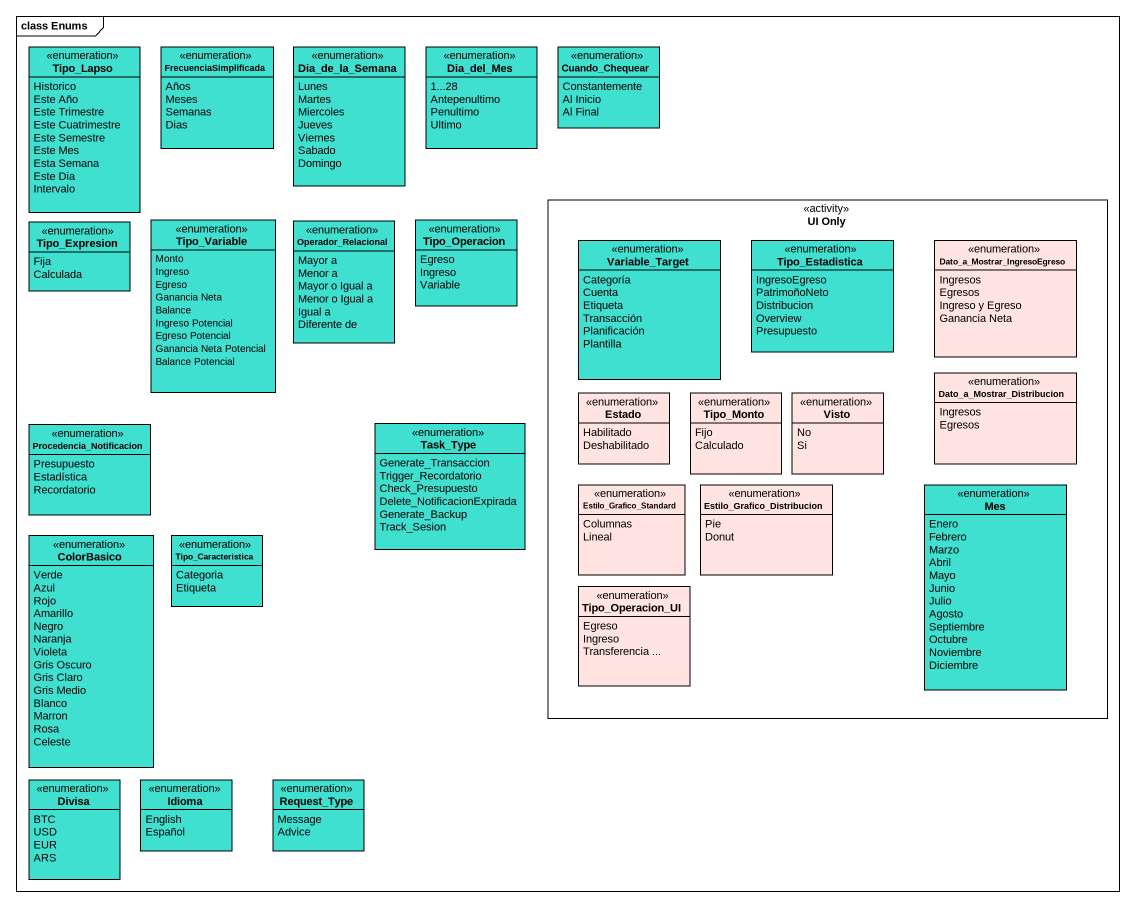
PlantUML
@startuml
mainframe class Enums
hide circle
hide empty members
enum Tipo_Lapso #40E0D0 {
  Historico
  Este Año
  Este Trimestre
  Este Cuatrimestre
  Este Semestre
  Este Mes
  Esta Semana
  Este Dia
  Intervalo
}
enum FrecuenciaSimplificada <<enumeration>> #40E0D0 {
  Años
  Meses
  Semanas
  Dias
}
enum Dia_de_la_Semana #40E0D0 {
  Lunes
  Martes
  Miercoles
  Jueves
  Viernes
  Sabado
  Domingo
}
enum Dia_del_Mes #40E0D0 {
  1...28
  Antepenultimo
  Penultimo
  Ultimo
}
enum Cuando_Chequear #40E0D0 {
  Constantemente
  Al Inicio
  Al Final
}
enum Tipo_Expresion #40E0D0 {
  Fija
  Calculada
}
enum Tipo_Variable #40E0D0 {
  Monto
  Ingreso
  Egreso
  Ganancia Neta
  Balance
  Ingreso Potencial
  Egreso Potencial
  Ganancia Neta Potencial
  Balance Potencial
}
enum Operador_Relacional #40E0D0 {
  Mayor a
  Menor a
  Mayor o Igual a
  Menor o Igual a
  Igual a
  Diferente de
}
enum Tipo_Operacion #40E0D0 {
  Egreso
  Ingreso
  Variable
}
rectangle "UI Only" as UI_Only <<activity>> {
  enum Variable_Target #40E0D0 {
    Categoría
    Cuenta
    Etiqueta
    Transacción
    Planificación
    Plantilla
  }
  enum Tipo_Estadistica #40E0D0 {
    IngresoEgreso
    PatrimoñoNeto
    Distribucion
    Overview
    Presupuesto
  }
  enum Dato_a_Mostrar_IngresoEgreso #FFE4E1 {
    Ingresos
    Egresos
    Ingreso y Egreso
    Ganancia Neta
  }
  enum Estado #FFE4E1 {
    Habilitado
    Deshabilitado
  }
  enum Tipo_Monto #FFE4E1 {
    Fijo
    Calculado
  }
  enum Visto #FFE4E1 {
    No
    Si
  }
  enum Dato_a_Mostrar_Distribucion #FFE4E1 {
    Ingresos
    Egresos
  }
  enum Estilo_Grafico_Standard #FFE4E1 {
    Columnas
    Lineal
  }
  enum Estilo_Grafico_Distribucion #FFE4E1 {
    Pie
    Donut
  }
  enum Mes #40E0D0 {
    Enero
    Febrero
    Marzo
    Abril
    Mayo
    Junio
    Julio
    Agosto
    Septiembre
    Octubre
    Noviembre
    Diciembre
  }
  enum Tipo_Operacion_UI #FFE4E1 {
    Egreso
    Ingreso
    Transferencia ...
  }
}
enum Procedencia_Notificacion #40E0D0 {
  Presupuesto
  Estadística
  Recordatorio
}
enum Task_Type #40E0D0 {
  Generate_Transaccion
  Trigger_Recordatorio
  Check_Presupuesto
  Delete_NotificacionExpirada
  Generate_Backup
  Track_Sesion
}
enum ColorBasico #40E0D0 {
  Verde
  Azul
  Rojo
  Amarillo
  Negro
  Naranja
  Violeta
  Gris Oscuro
  Gris Claro
  Gris Medio
  Blanco
  Marron
  Rosa
  Celeste
}
enum Tipo_Caracteristica #40E0D0 {
  Categoria
  Etiqueta
}
enum Divisa #40E0D0 {
  BTC
  USD
  EUR
  ARS
}
enum Idioma #40E0D0 {
  English
  Español
}
enum Request_Type #40E0D0 {
  Message
  Advice
}
@enduml
